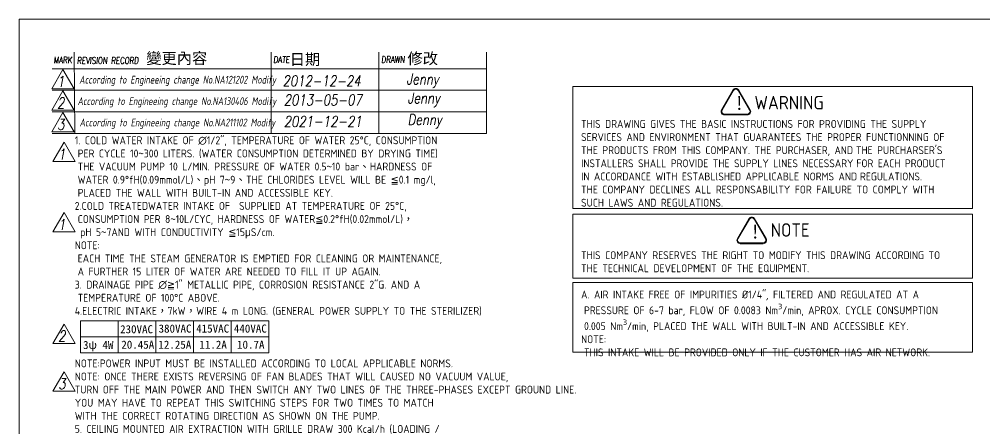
# Model space of a CAD drawing. Header units: millimetres. Extents: x -224061 to -212341, y -21890 to -13650.
# Drawn here: x -224061 to -216887, y -16685 to -13650 of the extents above; entities that cross this region are included whole.
import ezdxf

# ---------------------------------------------------------------- set-up
doc = ezdxf.new("R2010")
doc.units = ezdxf.units.MM
doc.layers.get('0').update_dxf_attribs({"lineweight": 25})
for name, color, linetype, lineweight in [('D', 3, 'Continuous', 13), ('F', 7, 'Continuous', 15), ('T', 4, 'Continuous', 15)]:
    doc.layers.add(name, color=color, linetype=linetype, lineweight=lineweight)
doc.styles.get("Standard").update_dxf_attribs({"font": 'KAIU.TTF'})
doc.styles.add('STU25', font='isocp2.shx')
doc.styles.add('Text', font='romans.shx', dxfattribs={"width": 0.8, "oblique": 10})

# ---------------------------------------------------------------- blocks, each defined once
blk = doc.blocks.new('521245')
at = {"layer": 'D'}
h = blk.add_hatch(color=11, dxfattribs=at)
edge = h.paths.add_edge_path()
edge.add_line((-242346.7, -14322.6), (-242432.1, -14470.5))
edge.add_arc((-242410.4, -14483), 25, 150, 270)
edge.add_line((-242410.4, -14508), (-242239.7, -14508))
edge.add_arc((-242239.7, -14483), 25, 270, 390)
edge.add_line((-242218.1, -14470.5), (-242303.4, -14322.6))
edge.add_arc((-242325.1, -14335.1), 25, 30, 150)
edge = h.paths.add_edge_path(flags=16)
edge.add_arc((-242325.1, -14335.1), 20, 30, 150)
edge.add_line((-242342.4, -14325.1), (-242427.7, -14473))
edge.add_arc((-242410.4, -14483), 20, 150, 270)
edge.add_line((-242410.4, -14503), (-242239.7, -14503))
edge.add_arc((-242239.7, -14483), 20, 270, 390)
edge.add_line((-242222.4, -14473), (-242307.7, -14325.1))
at = {"layer": 'D', "color": 11}
for p, q in [((-242346.7, -14322.6), (-242432.1, -14470.5)), ((-242342.4, -14325.1), (-242427.7, -14473)), ((-242307.7, -14325.1), (-242222.4, -14473)), ((-242303.4, -14322.6), (-242218.1, -14470.5)), ((-242410.4, -14503), (-242239.7, -14503)), ((-242410.4, -14508), (-242239.7, -14508))]:
    blk.add_line(p, q, dxfattribs=at)
for centre, radius, start, end in [((-242325.1, -14335.1), 25, 30, 150), ((-242325.1, -14335.1), 20, 30, 150), ((-242410.4, -14483), 25, 150, 270), ((-242410.4, -14483), 20, 150, 270), ((-242239.7, -14483), 25, 270, 30), ((-242239.7, -14483), 20, 270, 30)]:
    blk.add_arc(centre, radius, start, end, dxfattribs=at)
at = {"layer": 'D', "color": 11, "insert": (-242333.4, -14369.8), "char_height": 100, "attachment_point": 1, "style": 'STU25'}
blk.add_mtext('{\\f標楷體|b0|i0|c136|p65;!}', dxfattribs=at)
blk = doc.blocks.new('541')
at = {"layer": 'D'}
h = blk.add_hatch(color=11, dxfattribs=at)
edge = h.paths.add_edge_path()
edge.add_line((-239711.4, -15363.8), (-239796.8, -15511.7))
edge.add_arc((-239775.1, -15524.2), 25, 150, 270)
edge.add_line((-239775.1, -15549.2), (-239604.4, -15549.2))
edge.add_arc((-239604.4, -15524.2), 25, 270, 390)
edge.add_line((-239582.8, -15511.7), (-239668.1, -15363.8))
edge.add_arc((-239689.8, -15376.3), 25, 30, 150)
edge = h.paths.add_edge_path(flags=16)
edge.add_arc((-239689.8, -15376.3), 20, 30, 150)
edge.add_line((-239707.1, -15366.3), (-239792.5, -15514.2))
edge.add_arc((-239775.1, -15524.2), 20, 150, 270)
edge.add_line((-239775.1, -15544.2), (-239604.4, -15544.2))
edge.add_arc((-239604.4, -15524.2), 20, 270, 390)
edge.add_line((-239587.1, -15514.2), (-239672.5, -15366.3))
at = {"layer": 'D', "color": 11}
for p, q in [((-239711.4, -15363.8), (-239796.8, -15511.7)), ((-239707.1, -15366.3), (-239792.5, -15514.2)), ((-239672.5, -15366.3), (-239587.1, -15514.2)), ((-239668.1, -15363.8), (-239582.8, -15511.7)), ((-239775.1, -15544.2), (-239604.4, -15544.2)), ((-239775.1, -15549.2), (-239604.4, -15549.2))]:
    blk.add_line(p, q, dxfattribs=at)
for centre, radius, start, end in [((-239689.8, -15376.3), 25, 30, 150), ((-239689.8, -15376.3), 20, 30, 150), ((-239775.1, -15524.2), 25, 150, 270), ((-239775.1, -15524.2), 20, 150, 270), ((-239604.4, -15524.2), 25, 270, 30), ((-239604.4, -15524.2), 20, 270, 30)]:
    blk.add_arc(centre, radius, start, end, dxfattribs=at)
at = {"layer": 'D', "color": 11, "insert": (-239698.1, -15411.1), "char_height": 100, "attachment_point": 1, "style": 'STU25'}
blk.add_mtext('{\\f標楷體|b0|i0|c136|p65;!}', dxfattribs=at)

msp = doc.modelspace()

# ---------------------------------------------------------------- linework, layer by layer
at = {"layer": 'D'}
for p, q in [((-223605.819, -15889.866), (-223605.819, -16129.866)), ((-223605.819, -15889.866), (-222205.819, -15889.866)), ((-223325.819, -15889.866), (-223325.819, -16129.866)), ((-223045.819, -15889.866), (-223045.819, -16129.866)), ((-222765.819, -15889.866), (-222765.819, -16129.866)), ((-222485.819, -15889.866), (-222485.819, -16129.866)), ((-222205.819, -15889.866), (-222205.819, -16129.866)), ((-223605.819, -16009.866), (-222205.819, -16009.866)), ((-223605.819, -16129.866), (-222205.819, -16129.866))]:
    msp.add_line(p, q, dxfattribs=at)
at = {"layer": 'D', "color": 11}
for points in [[(-219943.811, -14148.987), (-216971.253, -14148.987), (-216971.253, -15055.919), (-219943.811, -15055.919)], [(-219943.811, -15098.997), (-216971.253, -15098.997), (-216971.253, -15573.885), (-219943.811, -15573.885)], [(-219943.811, -15605.495), (-216971.253, -15605.495), (-216971.253, -16124.632), (-219943.811, -16124.632)]]:
    msp.add_lwpolyline(points, close=True, dxfattribs=at)
at = {"layer": 'F', "color": 7}
for p, q in [((-223653.118, -13893.475), (-223648.364, -14497.475)), ((-222186.602, -14497.475), (-222186.602, -13893.475)), ((-221386.602, -14497.475), (-221386.602, -13893.475)), ((-220586.602, -14497.475), (-220586.602, -13893.475)), ((-220586.602, -14017.475), (-223817.402, -14017.475)), ((-223817.402, -14177.475), (-220586.602, -14177.475)), ((-223817.402, -14337.475), (-220586.602, -14337.475)), ((-223817.402, -14497.475), (-220586.602, -14497.475))]:
    msp.add_line(p, q, dxfattribs=at)
at = {"layer": 'F'}
msp.add_line((-220586.602, -13893.475), (-220586.602, -14177.475), dxfattribs=at)
at = {"layer": 'F', "color": 6}
msp.add_lwpolyline([(-224060.976, -13649.901), (-224060.976, -21889.901), (-212340.976, -21889.901), (-212340.976, -13649.901)], close=True, dxfattribs=at)
msp.add_lwpolyline([(-224060.976, -13649.901), (-224060.976, -21889.901), (-212340.976, -21889.901), (-212340.976, -13649.901)], close=True, dxfattribs=at)
at = {"layer": 'F', "color": 7}
for points in [[(-223736.466, -14022.514), (-223819.569, -14166.453), (-223653.363, -14166.453)], [(-223736.466, -14182.514), (-223819.569, -14326.453), (-223653.363, -14326.453)], [(-223736.466, -14342.514), (-223819.569, -14486.453), (-223653.363, -14486.453)], [(-223727.92, -14563.733), (-223811.022, -14707.672), (-223644.817, -14707.672)], [(-223727.92, -15086.324), (-223811.022, -15230.263), (-223644.817, -15230.263)], [(-223727.92, -15914.66), (-223811.022, -16058.598), (-223644.817, -16058.598)], [(-223727.92, -16269.562), (-223811.022, -16413.501), (-223644.817, -16413.501)]]:
    msp.add_lwpolyline(points, close=True, dxfattribs=at)

# ---------------------------------------------------------------- block references
at = {"layer": 'D'}
for name, p in [('521245', (23594.009, 146.892)), ('541', (21076.998, 231.726))]:
    msp.add_blockref(name, p, dxfattribs=at)

# ---------------------------------------------------------------- texts
at = {"lineweight": -3}
for s, p in [('變更內容', (-223116.216, -13980.839)), ('日期', (-222049.406, -13988.75)), ('修改', (-221173.425, -13982.421))]:
    msp.add_text(s, height=83.0297, dxfattribs=at).set_placement(p)
at = {"layer": 'D', "color": 11, "attachment_point": 1, "style": 'STU25'}
for s, insert, char_height in [('WARNING', (-218592.338, -14219.045), 100), ('\\A1;\\P\\f標楷體|b0|i0|c136|p65; \\P\\Fisocp2.shx|c136;THIS DRAWING GIVES THE BASIC INSTRUCTIONS FOR PROVIDING THE SUPPLY \\PSERVICES AND ENVIRONMENT THAT GUARANTEES THE PROPER FUNCTIONNING OF \\PTHE PRODUCTS FROM THIS COMPANY. THE PURCHASER, AND\\f???|b0|i0|c0|p65; \\Fisocp2.shx|c136;THE PURCHARSER\'S \\PINSTALLERS SHALL PROVIDE THE SUPPLY LlNES NECESSARY\\f???|b0|i0|c0|p65; \\Fisocp2.shx|c136;FOR EACH PRODUCT \\PIN ACCORDANCE WITH ESTABLlSHED APPLlCABLE NORMS AND\\f???|b0|i0|c0|p65; \\Fisocp2.shx|c136;REGULATIONS. \\PTHE COMPANY DECLlNES ALL RESPONSABILlTY FOR FAILURE TO COMPLY WITH \\PSUCH LAWS AND REGULATIONS.\\P\\P\\P\\PTHIS COMPANY RESERVES THE RIGHT TO MODIFY THIS DRAWING ACCORDING TO \\PTHE TECHNICAL DEVELOPMENT OF THE EQUIPMENT.\\P\\PA. AIR INTAKE FREE OF IMPURITIES %%C1/4"\\fISOCP2|b0|i1|c0|p2;, \\Fisocp2.shx|c136;FILTERED AND REGULATED AT A \\P\\f???|b0|i0|c0|p65; \\Fisocp2.shx|c136;PRESSURE OF 6-7 bar, FLOW OF 0.0083 Nm{\\H0.7x;\\S3^ ;}/min, APROX. CYCLE CONSUMPTION \\P\\f???|b0|i0|c0|p65; \\Fisocp2.shx|c136;0.005 Nm{\\H0.7x;\\S3^ ;}/min, PLACED THE WALL WITH BUILT-IN AND ACCESSIBLE KEY.\\PNOTE:\\P\\f???|b0|i0|c0|p65; \\Fisocp2.shx|c136;THIS INTAKE WILL BE PROVIDED ONLY IF THE CUSTOMER HAS AIR NETWORK.', (-219882.225, -14203.484), 58.5), ('{\\A1;}\\P{\\A1;1. COLD WATER INTAKE OF ∅1/2", TEMPERATURE OF WATER 25°C, CONSUMPTION }\\P{\\A1;\\F???; }{\\A1;\\Fisocp2.shx;PER CYCLE 10}{\\A1;\\f標楷體|b0|i0|c136|p65;~}{\\A1;\\Fisocp2.shx;300 LITERS. (WATER CONSUMPTION DETERMINED BY DRYING TIME) }\\P{\\A1;\\F???; }{\\A1;\\Fisocp2.shx;THE VACUUM PUMP 10 L/MIN. PRESSURE OF WATER 0.5}{\\A1;\\f標楷體|b0|i0|c136|p65;~}{\\A1;\\Fisocp2.shx;10 bar}{\\A1;\\f標楷體|b0|i0|c136|p65;、}{\\A1;\\Fisocp2.shx;HARDNESS OF }\\P{\\A1;\\F???; }{\\A1;\\Fisocp2.shx;WATER 0.9°fH(0.09mmol/L)}{\\A1;\\f標楷體|b0|i0|c136|p65;、}{\\A1;\\Fisocp2.shx;pH 7}{\\A1;\\f標楷體|b0|i0|c136|p65;~}{\\A1;\\Fisocp2.shx;9}{\\A1;\\f標楷體|b0|i0|c136|p65;、}{\\A1;\\Fisocp2.shx;THE CHLORIDES LEVEL WILL BE }{\\A1;\\f新細明體|b0|i0|c136|p16;≦}{\\A1;\\Fisocp2.shx;0.1 mg/l, }\\P{\\A1;\\F????; }{\\A1;\\Fisocp2.shx;PLACED THE WALL WITH BUILT-IN AND ACCESSIBLE KEY.}\\P{\\A1;\\Fisocp2.shx;2.COLD TREATEDWATER INTAKE OF  SUPPLIED AT TEMPERATURE OF 25°C, }\\P{\\A1;\\F????; }{\\A1;\\Fisocp2.shx;CONSUMPTION PER 8}{\\A1;\\f標楷體|b0|i0|c136|p65;~}{\\A1;\\Fisocp2.shx;10L/CYC, HARDNESS OF WATER}{\\A1;\\f新細明體|b0|i0|c136|p16;≦}{\\A1;\\Fisocp2.shx;0.2°fH(0.02mmol/L)}{\\A1;\\f標楷體|b0|i0|c136|p65;，}\\P{\\A1;\\f標楷體|b0|i0|c136|p65; }{\\A1;\\Fisocp2.shx;pH 5}{\\A1;\\f標楷體|b0|i0|c136|p65;~}{\\A1;\\Fisocp2.shx;7AND WITH CONDUCTIVITY }{\\A1;\\f新細明體|b0|i0|c136|p16;≦}{\\A1;\\Fisocp2.shx;15}{\\A1;\\f新細明體|b0|i0|c136|p16;μ}{\\A1;\\Fisocp2.shx;S/cm.}\\P{\\A1;\\Fisocp2.shx;NOTE:}\\P{\\A1;\\F????; }{\\A1;\\Fisocp2.shx;EACH TIME THE STEAM GENERATOR IS EMPTIED FOR CLEANING OR MAINTENANCE, }\\P{\\A1;\\F????; }{\\A1;\\Fisocp2.shx;A FURTHER 15 LITER OF WATER ARE NEEDED TO FILL IT UP AGAIN.}\\P{\\A1;\\Fisocp2.shx;3. DRAINAGE PIPE ∅}{\\A1;\\f新細明體|b0|i0|c136|p16;≧}{\\A1;\\Fisocp2.shx;1" METALLIC PIPE, CORROSION RESISTANCE 2"G. AND A }\\P{\\A1;\\F???; }{\\A1;\\Fisocp2.shx;TEMPERATURE OF 100°C ABOVE.}\\P{\\A1;\\Fisocp2.shx;4.ELECTRIC INTAKE}{\\A1;\\f標楷體|b0|i0|c136|p65;，}{\\A1;\\Fisocp2.shx;7kW}{\\A1;\\f標楷體|b0|i0|c136|p65;，}{\\A1;\\Fisocp2.shx;WIRE 4 m LONG. (GENERAL POWER SUPPLY TO THE STERILIZER)}\\P{\\A1;\\Fisocp2.shx;}\\P{\\A1;\\Fisocp2.shx;}\\P{\\A1;\\Fisocp2.shx;}\\P{\\A1;\\Fisocp2.shx;NOTE:POWER INPUT MUST BE INSTALLED ACCORDING TO LOCAL APPLICABLE NORMS.}\\P{\\A1;NOTE: ONCE THERE EXISTS REVERSING OF FAN BLADES THAT WILL CAUSED NO VACUUM VALUE, }\\P{\\A1;TURN OFF THE MAIN POWER AND THEN SWITCH ANY TWO LINES OF THE THREE-PHASES EXCEPT GROUND LINE. }\\P{\\A1;YOU MAY HAVE TO REPEAT THIS SWITCHING STEPS FOR TWO TIMES TO MATCH }\\P{\\A1;WITH THE CORRECT ROTATING DIRECTION AS SHOWN ON THE PUMP. }\\P{\\A1;\\Fisocp2.shx;5. CEILING MOUNTED AIR EXTRACTION WITH GRILLE DRAW 300 Kcal/h (LOADING / }\\P{\\A1;\\F???; }{\\A1;\\Fisocp2.shx;UNLOADING AREA).}\\P{\\A1;\\Fisocp2.shx;6. A CHECK VALVE SHALL BE FITTED AS INDICATED IN THE DRAWING (6) and (7,7-1,7-2).}\\P{\\A1;\\Fisocp2.shx;}\\P{\\A1;\\Fisocp2.shx;B. THE EQUIPMENT SHALL BE ADJUST TO A ANGLE OF 1°-2° WITH REAR SITE }\\P{\\A1;\\F???; }{\\A1;\\Fisocp2.shx;HIGHER THAN FRONT SITE FOR THE PROPER OPERATION OF DRY AND DRAINAGE.}\\P{\\A1;\\Fisocp2.shx;}\\P{\\A1;\\Fisocp2.shx;IMPORTANT}{\\A1;\\f標楷體|b0|i0|c136|p65;：}{\\A1;\\Fisocp2.shx;ENVIRONMENT CONDITIONS IN THE STERILE AREA:}\\P{\\A1;\\Fisocp2.shx;-THE STERILE AREA TEMPERATURE MUST BE }{\\A1;\\f標楷體|b0|i0|c136|p65;≦}{\\A1;\\Fisocp2.shx; 40°C }{\\A1;\\f標楷體|b0|i0|c136|p65;；}{\\A1;\\Fisocp2.shx;HUMIDITY }{\\A1;\\f標楷體|b0|i0|c136|p65;≦}{\\A1;\\Fisocp2.shx; 85%RH}\\P{\\A1;\\Fisocp2.shx;-TO KEEP THESE CONDITIONS IN THE STERILE AREA AND DEPENDING ON THE Kcal. }\\P{\\A1;\\F???; }{\\A1;\\Fisocp2.shx;LOST BY THE EQUIPMENT INDICATED IN THE ITEMS 5 , WE SUGGEST THAT THE }\\P{\\A1;\\F???; }{\\A1;\\Fisocp2.shx;EXTRACTOR AND THE DIAMETER OF THE EXTRACTION TUBE ARE CALCULATED }\\P{\\A1;\\F???; }{\\A1;\\Fisocp2.shx;AND MADE BY A SPECIALIZED COMPANY.}\\P{\\A1;\\Fisocp2.shx;}\\P{\\A1;\\Fisocp2.shx;ATTENTION}{\\A1;\\fArial|b0|i0|c0|p34;\\C5;:}\\P{\\A1;\\Fisocp2.shx;- THE ELECTRIC WIRES TO THE STERILIZER SHOULD BE DRIVEN BY AN HERMETIC }\\P{\\A1;\\F???; }{\\A1;\\Fisocp2.shx;CONDUIT.  }\\P{\\A1;\\Fisocp2.shx;- THE INDICATED AIR EXTRACTION IS ONLY TO DISSIPATE THE HEAT OF THE }\\P{\\A1;\\F???; }{\\A1;\\Fisocp2.shx;MACHINE AND MUST BE INDEPENDENT OF THE CLIMATE CONTROL SYSTEM OF THE }\\P{\\A1;\\F???; }{\\A1;\\Fisocp2.shx;ZONE.}\\P{\\A1;\\Fisocp2.shx;- CHAMBER DIMENSIONS: ∅450x900 mm}\\P{\\A1;\\Fisocp2.shx;- DEVICE OUTSIDE DIMENSIONS: W640mmxH1650mmxD1200mm}\\P{\\A1;\\Fisocp2.shx;- ALL THE OUTLETS MUST BE INSTALLED ACCORDING TO LOCAL APPLICABLE NORMS}\\P{\\A1;\\Fisocp2.shx;- IF THERE IS NO FALSE CEILING, THE AIR EXTRACTION, MUST BE INSTALLED IN THE }\\P{\\A1;\\F???; }{\\A1;\\Fisocp2.shx;WALL, AND HAVE THE SAME CAPACITY AS THOSE OF THE FALSE CEILING, SO THE }\\P{\\A1;\\F???; }{\\A1;\\Fisocp2.shx;AIR CAN BE CARRIED OUTSIDE OF THE BUILDING.  IT ALSO NEEDS TO BE EQUIPPED }\\P{\\A1;\\F???; }{\\A1;\\Fisocp2.shx;WITH A GRILLE.}\\P{\\A1;\\Fisocp2.shx;- THE INSTALLATION UP TO THE MACHINE AS WELL AS THE SUPPLY OF ACCESSIBLE }\\P{\\A1;\\F???; }{\\A1;\\Fisocp2.shx;KEY ACCORDING TO THE SPECIFICATIONS INDICATED IN THE DRAWING, ARE }\\P{\\A1;\\F???; }{\\A1;\\Fisocp2.shx;CHARGEABLE TO THE PURCHASERS. }\\P{\\A1;\\Fisocp2.shx;- IF THERE IS ANY KIND OF PROBLEM DURING INSTALLATION FOR THE VARIOUS }\\P{\\A1;\\F???; }{\\A1;\\Fisocp2.shx;INTAKES NOT INDICATED IN THE DRAWING, PLEASE CONTACT OUR TECHNICAL }\\P{\\A1;\\F???; }{\\A1;\\Fisocp2.shx;SERVICE DEPT. FOR FURTHER ASSISTANCE.}\\P{\\A1;\\Fisocp2.shx;- THE MEASUREMENTS OF THIS DRAWING ARE CONSIDERING FINISHED WALLS.}\\P{\\A1;\\Fisocp2.shx;- THE SPACES OF MAINTENANCE MUST BE SUFFICIENTLY ILLUMINATED.}', (-223648.364, -14422.604), 58.5), ('NOTE', (-218472.24, -15165.913), 100), ('{\\f標楷體|b0|i0|c136|p65;230VAC}', (-223311.224, -15923.426), 60), ('{\\f標楷體|b0|i0|c136|p65;380VAC}', (-223024.918, -15918.478), 60), ('{\\f標楷體|b0|i0|c136|p65;415VAC}', (-222744.918, -15918.478), 60), ('{\\f標楷體|b0|i0|c136|p65;440VAC}', (-222464.918, -15918.478), 60), ('{\\f標楷體|b0|i0|c136|p65;3ψ 4W}', (-223586.773, -16040.257), 60), ('{\\f標楷體|b0|i0|c136|p65;20.45A}', (-223302.025, -16038.121), 60), ('{\\f標楷體|b0|i0|c136|p65;12.25A}', (-223026.327, -16038.121), 60), ('{\\f標楷體|b0|i0|c136|p65;11.2A}', (-222721.272, -16038.121), 60), ('{\\f標楷體|b0|i0|c136|p65;10.7A}', (-222441.272, -16038.121), 60)]:
    msp.add_mtext(s, dxfattribs=dict(at, insert=insert, char_height=char_height))
at = {"layer": 'F', "color": 1, "lineweight": 15, "style": 'Text', "oblique": 5, "width": 0.8}
for s, p in [('MARK', (-223806.016, -13976.763)), ('REVISION RECORD', (-223632.391, -13980.235)), ('DATE', (-222171.015, -13973.93)), ('DRAWN', (-221368.21, -13972.354))]:
    msp.add_text(s, height=48, dxfattribs=at).set_placement(p)
at = {"layer": 'T', "lineweight": 20, "style": 'Text', "oblique": 10, "width": 0.8}
for s, p in [('Jenny', (-221181.288, -14133.685)), ('1', (-223779.966, -14151.81)), ('2012-12-24', (-222102.585, -14147.73)), ('Jenny', (-221172.452, -14275.412)), ('2', (-223779.966, -14311.81)), ('2013-05-07', (-222093.748, -14289.457)), ('3', (-223779.966, -14471.81)), ('2021-12-21', (-222093.748, -14449.457)), ('Denny', (-221172.452, -14435.412)), ('1', (-223771.42, -14693.029)), ('1', (-223771.42, -15215.62)), ('2', (-223771.42, -16043.956)), ('3', (-223771.42, -16398.858))]:
    msp.add_text(s, height=80, dxfattribs=at).set_placement(p)
at = {"layer": 'T', "linetype": 'Continuous', "lineweight": 20, "char_height": 58, "attachment_point": 1, "style": 'Text'}
for s, insert in [('{\\Fisocp2.shx|c136;According to Engineeing change No.NA121202 Modify}', (-223614.827, -14069.682)), ('{\\Fisocp2.shx|c136;According to Engineeing change No.NA130406 Modify}', (-223627.445, -14229.041)), ('{\\Fisocp2.shx|c136;According to Engineeing change No.NA211102 Modify}', (-223612.439, -14388.031))]:
    msp.add_mtext(s, dxfattribs=dict(at, insert=insert))

doc.saveas('drawing.dxf')
